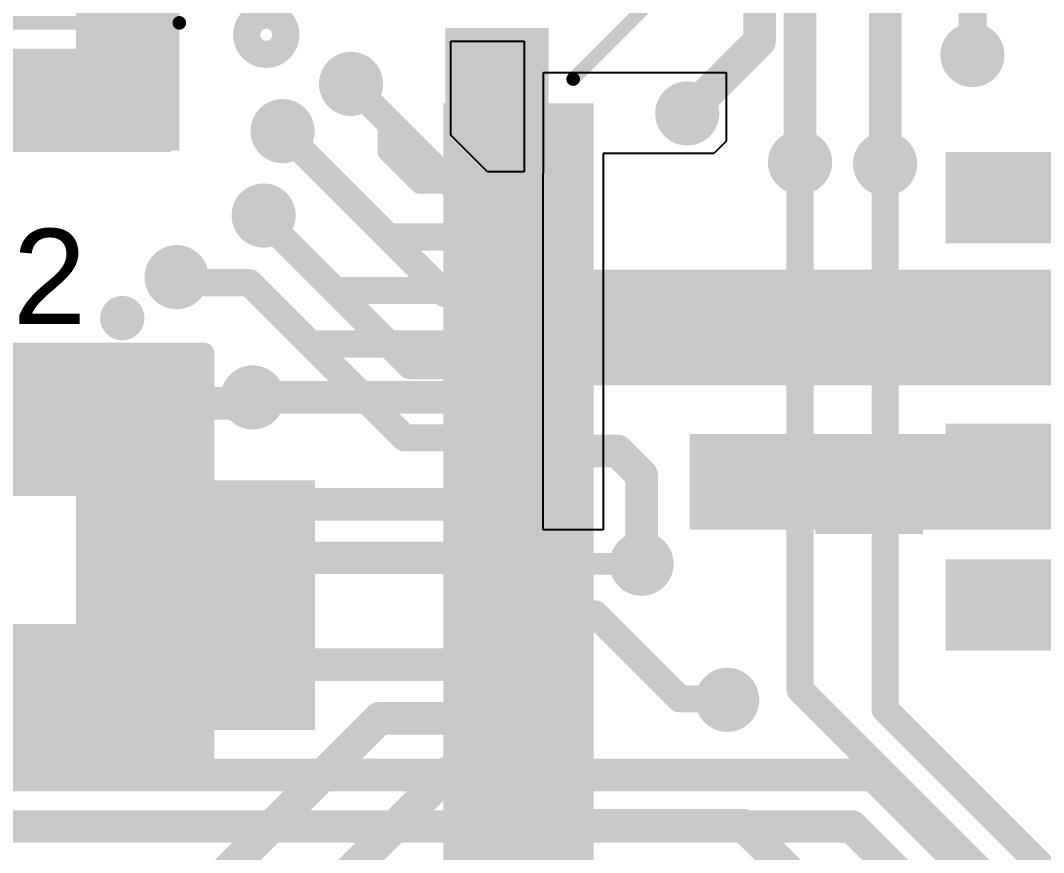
# Model space of a CAD drawing. Header units: millimetres. Extents: x -35.7 to 33.3, y -3.2 to 68.2.
# Drawn here: x -12.26 to -2.69, y 28.28 to 36.06 of the extents above; entities that cross this region are included whole.
import ezdxf

# ---------------------------------------------------------------- set-up
doc = ezdxf.new("R2010")
doc.units = ezdxf.units.MM
for name, color, linetype in [('BottomLayer', 5, 'Continuous'), ('BottomPaste', 16, 'Continuous'), ('BottomSolder', 6, 'Continuous'), ('Mechanical2', 216, 'Continuous'), ('TopLayer', 1, 'Continuous'), ('TopOverlay', 2, 'Continuous'), ('TopPaste', 8, 'Continuous'), ('TopSolder', 216, 'Continuous'), ('ViaHoleLayer', 16, 'Continuous')]:
    doc.layers.add(name, color=color, linetype=linetype)
doc.styles.add('Arial', font='arial.ttf', dxfattribs={"height": 0.2})

# ---------------------------------------------------------------- blocks, each defined once
blk = doc.blocks.new('PG_DSO_8_B_20')
at = {"layer": 'BottomLayer'}
for points in [[(-3.5, 1.58), (-3.5, 2.23), (-2.19, 2.23), (-2.19, 1.58)], [(2.19, 1.58), (2.19, 2.23), (3.5, 2.23), (3.5, 1.58)], [(-3.5, 0.31), (-3.5, 0.96), (-2.19, 0.96), (-2.19, 0.31)], [(2.19, 0.31), (2.19, 0.96), (3.5, 0.96), (3.5, 0.31)], [(-3.5, -0.96), (-3.5, -0.31), (-2.19, -0.31), (-2.19, -0.96)], [(2.19, -0.96), (2.19, -0.31), (3.5, -0.31), (3.5, -0.96)], [(-3.5, -2.23), (-3.5, -1.58), (-2.19, -1.58), (-2.19, -2.23)], [(2.19, -2.23), (2.19, -1.58), (3.5, -1.58), (3.5, -2.23)]]:
    blk.add_hatch(color=5, dxfattribs=at).paths.add_polyline_path(points)
at = {"layer": 'BottomPaste'}
for points in [[(-3.5, 1.58), (-3.5, 2.23), (-2.19, 2.23), (-2.19, 1.58)], [(2.19, 1.58), (2.19, 2.23), (3.5, 2.23), (3.5, 1.58)], [(-3.5, 0.31), (-3.5, 0.96), (-2.19, 0.96), (-2.19, 0.31)], [(2.19, 0.31), (2.19, 0.96), (3.5, 0.96), (3.5, 0.31)], [(-3.5, -0.96), (-3.5, -0.31), (-2.19, -0.31), (-2.19, -0.96)], [(2.19, -0.96), (2.19, -0.31), (3.5, -0.31), (3.5, -0.96)], [(-3.5, -2.23), (-3.5, -1.58), (-2.19, -1.58), (-2.19, -2.23)], [(2.19, -2.23), (2.19, -1.58), (3.5, -1.58), (3.5, -2.23)]]:
    blk.add_hatch(color=16, dxfattribs=at).paths.add_polyline_path(points)
at = {"layer": 'BottomSolder'}
for points in [[(-3.6016, 1.4784), (-3.6016, 2.3316), (-2.0884, 2.3316), (-2.0884, 1.4784)], [(2.0884, 1.4784), (2.0884, 2.3316), (3.6016, 2.3316), (3.6016, 1.4784)], [(-3.6016, 0.2084), (-3.6016, 1.0616), (-2.0884, 1.0616), (-2.0884, 0.2084)], [(2.0884, 0.2084), (2.0884, 1.0616), (3.6016, 1.0616), (3.6016, 0.2084)], [(-3.6016, -1.0616), (-3.6016, -0.2084), (-2.0884, -0.2084), (-2.0884, -1.0616)], [(2.0884, -1.0616), (2.0884, -0.2084), (3.6016, -0.2084), (3.6016, -1.0616)], [(-3.6016, -2.3316), (-3.6016, -1.4784), (-2.0884, -1.4784), (-2.0884, -2.3316)], [(2.0884, -2.3316), (2.0884, -1.4784), (3.6016, -1.4784), (3.6016, -2.3316)]]:
    blk.add_hatch(color=6, dxfattribs=at).paths.add_polyline_path(points)
blk = doc.blocks.new('C___0603_B_21')
at = {"layer": 'BottomLayer'}
for points in [[(-1.143, -0.4445), (-1.143, 0.4445), (-0.381, 0.4445), (-0.381, -0.4445)], [(0.381, -0.4445), (0.381, 0.4445), (1.143, 0.4445), (1.143, -0.4445)]]:
    blk.add_hatch(color=5, dxfattribs=at).paths.add_polyline_path(points)
at = {"layer": 'BottomPaste'}
for points in [[(-1.143, -0.4445), (-1.143, 0.4445), (-0.381, 0.4445), (-0.381, -0.4445)], [(0.381, -0.4445), (0.381, 0.4445), (1.143, 0.4445), (1.143, -0.4445)]]:
    blk.add_hatch(color=16, dxfattribs=at).paths.add_polyline_path(points)
at = {"layer": 'BottomSolder'}
for points in [[(-1.203, -0.5045), (-1.203, 0.5045), (-0.321, 0.5045), (-0.321, -0.5045)], [(0.321, -0.5045), (0.321, 0.5045), (1.203, 0.5045), (1.203, -0.5045)]]:
    blk.add_hatch(color=6, dxfattribs=at).paths.add_polyline_path(points)
blk = doc.blocks.new('LQFP_100_23')
at = {"layer": 'TopLayer'}
for points in [[(-8.35, 6.15), (-7.15, 6.15), (-7.15, 5.85), (-8.35, 5.85)], [(-8.35, 5.65), (-7.15, 5.65), (-7.15, 5.35), (-8.35, 5.35)], [(-8.35, 5.15), (-7.15, 5.15), (-7.15, 4.85), (-8.35, 4.85)], [(-8.35, 4.65), (-7.15, 4.65), (-7.15, 4.35), (-8.35, 4.35)], [(-8.35, 4.15), (-7.15, 4.15), (-7.15, 3.85), (-8.35, 3.85)], [(-8.35, 3.65), (-7.15, 3.65), (-7.15, 3.35), (-8.35, 3.35)], [(-8.35, 3.15), (-7.15, 3.15), (-7.15, 2.85), (-8.35, 2.85)], [(-8.35, 2.65), (-7.15, 2.65), (-7.15, 2.35), (-8.35, 2.35)], [(-8.35, 2.15), (-7.15, 2.15), (-7.15, 1.85), (-8.35, 1.85)], [(-8.35, 1.65), (-7.15, 1.65), (-7.15, 1.35), (-8.35, 1.35)], [(-8.35, 1.15), (-7.15, 1.15), (-7.15, 0.85), (-8.35, 0.85)], [(-8.35, 0.65), (-7.15, 0.65), (-7.15, 0.35), (-8.35, 0.35)], [(-8.35, 0.15), (-7.15, 0.15), (-7.15, -0.15), (-8.35, -0.15)], [(-8.35, -0.35), (-7.15, -0.35), (-7.15, -0.65), (-8.35, -0.65)]]:
    blk.add_hatch(color=1, dxfattribs=at).paths.add_polyline_path(points)
at = {"layer": 'TopPaste'}
for points in [[(-8.35, 6.15), (-7.15, 6.15), (-7.15, 5.85), (-8.35, 5.85)], [(-8.35, 5.65), (-7.15, 5.65), (-7.15, 5.35), (-8.35, 5.35)], [(-8.35, 5.15), (-7.15, 5.15), (-7.15, 4.85), (-8.35, 4.85)], [(-8.35, 4.65), (-7.15, 4.65), (-7.15, 4.35), (-8.35, 4.35)], [(-8.35, 4.15), (-7.15, 4.15), (-7.15, 3.85), (-8.35, 3.85)], [(-8.35, 3.65), (-7.15, 3.65), (-7.15, 3.35), (-8.35, 3.35)], [(-8.35, 3.15), (-7.15, 3.15), (-7.15, 2.85), (-8.35, 2.85)], [(-8.35, 2.65), (-7.15, 2.65), (-7.15, 2.35), (-8.35, 2.35)], [(-8.35, 2.15), (-7.15, 2.15), (-7.15, 1.85), (-8.35, 1.85)], [(-8.35, 1.65), (-7.15, 1.65), (-7.15, 1.35), (-8.35, 1.35)], [(-8.35, 1.15), (-7.15, 1.15), (-7.15, 0.85), (-8.35, 0.85)], [(-8.35, 0.65), (-7.15, 0.65), (-7.15, 0.35), (-8.35, 0.35)], [(-8.35, 0.15), (-7.15, 0.15), (-7.15, -0.15), (-8.35, -0.15)], [(-8.35, -0.35), (-7.15, -0.35), (-7.15, -0.65), (-8.35, -0.65)]]:
    blk.add_hatch(color=8, dxfattribs=at).paths.add_polyline_path(points)
at = {"layer": 'TopSolder'}
for points in [[(-8.4516, 6.2516), (-7.0484, 6.2516), (-7.0484, 5.7484), (-8.4516, 5.7484)], [(-8.4516, 5.7516), (-7.0484, 5.7516), (-7.0484, 5.2484), (-8.4516, 5.2484)], [(-8.4516, 5.2516), (-7.0484, 5.2516), (-7.0484, 4.7484), (-8.4516, 4.7484)], [(-8.4516, 4.7516), (-7.0484, 4.7516), (-7.0484, 4.2484), (-8.4516, 4.2484)], [(-8.4516, 4.2516), (-7.0484, 4.2516), (-7.0484, 3.7484), (-8.4516, 3.7484)], [(-8.4516, 3.7516), (-7.0484, 3.7516), (-7.0484, 3.2484), (-8.4516, 3.2484)], [(-8.4516, 3.2516), (-7.0484, 3.2516), (-7.0484, 2.7484), (-8.4516, 2.7484)], [(-8.4516, 2.7516), (-7.0484, 2.7516), (-7.0484, 2.2484), (-8.4516, 2.2484)], [(-8.4516, 2.2516), (-7.0484, 2.2516), (-7.0484, 1.7484), (-8.4516, 1.7484)], [(-8.4516, 1.7516), (-7.0484, 1.7516), (-7.0484, 1.2484), (-8.4516, 1.2484)], [(-8.4516, 1.2516), (-7.0484, 1.2516), (-7.0484, 0.7484), (-8.4516, 0.7484)], [(-8.4516, 0.7516), (-7.0484, 0.7516), (-7.0484, 0.2484), (-8.4516, 0.2484)], [(-8.4516, 0.2516), (-7.0484, 0.2516), (-7.0484, -0.2516), (-8.4516, -0.2516)], [(-8.4516, -0.2484), (-7.0484, -0.2484), (-7.0484, -0.7516), (-8.4516, -0.7516)], [(-8.4516, -0.7484), (-7.0484, -0.7484), (-7.0484, -1.2516), (-8.4516, -1.2516)]]:
    blk.add_hatch(color=216, dxfattribs=at).paths.add_polyline_path(points)
at = {"layer": 'TopOverlay', "const_width": 0.127}
blk.add_lwpolyline([(-7.239, 6.477), (-6.477, 7.239)], dxfattribs=at)
at = {"layer": 'TopOverlay'}
for points, const_width in [([(-7.874, 6.477, 1), (-8.128, 6.477, 1)], 0.254), ([(-8.1915, 6.477, 1), (-8.0645, 6.477, 1)], 0.127), ([(-7.9375, 6.477, 1), (-7.8105, 6.477, 1)], 0.127), ([(-7.2707, 6.477, 1), (-7.2072, 6.477, 1)], 0.0635)]:
    blk.add_lwpolyline(points, format="xyb", close=True, dxfattribs=dict(at, const_width=const_width))
blk = doc.blocks.new('ECS__327_7_34B_C_TR_29')
at = {"layer": 'TopLayer'}
for points in [[(-1.8, 0.95), (-0.7, 0.95), (-0.7, -0.95), (-1.8, -0.95)], [(0.7, 0.95), (1.8, 0.95), (1.8, -0.95), (0.7, -0.95)]]:
    blk.add_hatch(color=1, dxfattribs=at).paths.add_polyline_path(points)
at = {"layer": 'TopPaste'}
for points in [[(-1.8, 0.95), (-0.7, 0.95), (-0.7, -0.95), (-1.8, -0.95)], [(0.7, 0.95), (1.8, 0.95), (1.8, -0.95), (0.7, -0.95)]]:
    blk.add_hatch(color=8, dxfattribs=at).paths.add_polyline_path(points)
at = {"layer": 'TopSolder'}
for points in [[(-1.9016, 1.0516), (-0.5984, 1.0516), (-0.5984, -1.0516), (-1.9016, -1.0516)], [(0.5984, 1.0516), (1.9016, 1.0516), (1.9016, -1.0516), (0.5984, -1.0516)]]:
    blk.add_hatch(color=216, dxfattribs=at).paths.add_polyline_path(points)
at = {"layer": 'TopOverlay', "const_width": 0.2}
for points in [[(-0.6604, 1.0922), (-1.9304, 1.0922)], [(-1.9304, -1.0922), (-1.9304, 1.0922)], [(1.9304, 1.0922), (0.6604, 1.0922)], [(1.9304, -1.0922), (1.9304, 1.0922)], [(-0.6604, -1.0922), (-1.9304, -1.0922)], [(1.9304, -1.0922), (0.6604, -1.0922)]]:
    blk.add_lwpolyline(points, dxfattribs=at)
at = {"layer": 'TopOverlay'}
for points, const_width in [([(-1.9804, 1.0922, 1), (-1.8804, 1.0922, 1)], 0.1), ([(-1.9804, 1.0922, 1), (-1.8804, 1.0922, 1)], 0.1), ([(-0.7104, 1.0922, 1), (-0.6104, 1.0922, 1)], 0.1), ([(0.6104, 1.0922, 1), (0.7104, 1.0922, 1)], 0.1), ([(1.8804, 1.0922, 1), (1.9804, 1.0922, 1)], 0.1), ([(1.8804, 1.0922, 1), (1.9804, 1.0922, 1)], 0.1), ([(-2.1803, 0.3302, 1), (-2.3409, 0.3302, 1)], 0.254), ([(-2.4044, 0.3302, 1), (-2.2774, 0.3302, 1)], 0.127), ([(-2.2438, 0.3302, 1), (-2.1168, 0.3302, 1)], 0.127), ([(-1.9804, -1.0922, 1), (-1.8804, -1.0922, 1)], 0.1), ([(-1.9804, -1.0922, 1), (-1.8804, -1.0922, 1)], 0.1), ([(-0.7104, -1.0922, 1), (-0.6104, -1.0922, 1)], 0.1), ([(0.6104, -1.0922, 1), (0.7104, -1.0922, 1)], 0.1), ([(1.8804, -1.0922, 1), (1.9804, -1.0922, 1)], 0.1), ([(1.8804, -1.0922, 1), (1.9804, -1.0922, 1)], 0.1)]:
    blk.add_lwpolyline(points, format="xyb", close=True, dxfattribs=dict(at, const_width=const_width))
blk = doc.blocks.new('R___0201_B_46')
at = {"layer": 'BottomLayer'}
for points in [[(-0.41, 0.185), (-0.14, 0.185), (-0.14, -0.185), (-0.41, -0.185)], [(0.14, 0.185), (0.41, 0.185), (0.41, -0.185), (0.14, -0.185)]]:
    blk.add_hatch(color=5, dxfattribs=at).paths.add_polyline_path(points)
at = {"layer": 'BottomPaste'}
for points in [[(-0.41, 0.185), (-0.14, 0.185), (-0.14, -0.185), (-0.41, -0.185)], [(0.14, 0.185), (0.41, 0.185), (0.41, -0.185), (0.14, -0.185)]]:
    blk.add_hatch(color=16, dxfattribs=at).paths.add_polyline_path(points)
at = {"layer": 'BottomSolder'}
for points in [[(-0.5116, 0.2866), (-0.0384, 0.2866), (-0.0384, -0.2866), (-0.5116, -0.2866)], [(0.0384, 0.2866), (0.5116, 0.2866), (0.5116, -0.2866), (0.0384, -0.2866)]]:
    blk.add_hatch(color=6, dxfattribs=at).paths.add_polyline_path(points)
blk = doc.blocks.new('R___0201_B_48')
at = {"layer": 'BottomLayer'}
for points in [[(-0.41, 0.185), (-0.14, 0.185), (-0.14, -0.185), (-0.41, -0.185)], [(0.14, 0.185), (0.41, 0.185), (0.41, -0.185), (0.14, -0.185)]]:
    blk.add_hatch(color=5, dxfattribs=at).paths.add_polyline_path(points)
at = {"layer": 'BottomPaste'}
for points in [[(-0.41, 0.185), (-0.14, 0.185), (-0.14, -0.185), (-0.41, -0.185)], [(0.14, 0.185), (0.41, 0.185), (0.41, -0.185), (0.14, -0.185)]]:
    blk.add_hatch(color=16, dxfattribs=at).paths.add_polyline_path(points)
at = {"layer": 'BottomSolder'}
for points in [[(-0.5116, 0.2866), (-0.0384, 0.2866), (-0.0384, -0.2866), (-0.5116, -0.2866)], [(0.0384, 0.2866), (0.5116, 0.2866), (0.5116, -0.2866), (0.0384, -0.2866)]]:
    blk.add_hatch(color=6, dxfattribs=at).paths.add_polyline_path(points)
blk = doc.blocks.new('R___0201_B_50')
at = {"layer": 'BottomLayer'}
for points in [[(-0.41, 0.185), (-0.14, 0.185), (-0.14, -0.185), (-0.41, -0.185)], [(0.14, 0.185), (0.41, 0.185), (0.41, -0.185), (0.14, -0.185)]]:
    blk.add_hatch(color=5, dxfattribs=at).paths.add_polyline_path(points)
at = {"layer": 'BottomPaste'}
for points in [[(-0.41, 0.185), (-0.14, 0.185), (-0.14, -0.185), (-0.41, -0.185)], [(0.14, 0.185), (0.41, 0.185), (0.41, -0.185), (0.14, -0.185)]]:
    blk.add_hatch(color=16, dxfattribs=at).paths.add_polyline_path(points)
at = {"layer": 'BottomSolder'}
for points in [[(-0.5116, 0.2866), (-0.0384, 0.2866), (-0.0384, -0.2866), (-0.5116, -0.2866)], [(0.0384, 0.2866), (0.5116, 0.2866), (0.5116, -0.2866), (0.0384, -0.2866)]]:
    blk.add_hatch(color=6, dxfattribs=at).paths.add_polyline_path(points)
blk = doc.blocks.new('R___0201_B_52')
at = {"layer": 'BottomLayer'}
for points in [[(-0.41, 0.185), (-0.14, 0.185), (-0.14, -0.185), (-0.41, -0.185)], [(0.14, 0.185), (0.41, 0.185), (0.41, -0.185), (0.14, -0.185)]]:
    blk.add_hatch(color=5, dxfattribs=at).paths.add_polyline_path(points)
at = {"layer": 'BottomPaste'}
for points in [[(-0.41, 0.185), (-0.14, 0.185), (-0.14, -0.185), (-0.41, -0.185)], [(0.14, 0.185), (0.41, 0.185), (0.41, -0.185), (0.14, -0.185)]]:
    blk.add_hatch(color=16, dxfattribs=at).paths.add_polyline_path(points)
at = {"layer": 'BottomSolder'}
for points in [[(-0.5116, 0.2866), (-0.0384, 0.2866), (-0.0384, -0.2866), (-0.5116, -0.2866)], [(0.0384, 0.2866), (0.5116, 0.2866), (0.5116, -0.2866), (0.0384, -0.2866)]]:
    blk.add_hatch(color=6, dxfattribs=at).paths.add_polyline_path(points)
blk = doc.blocks.new('R___0201_B_54')
at = {"layer": 'BottomLayer'}
for points in [[(-0.41, 0.185), (-0.14, 0.185), (-0.14, -0.185), (-0.41, -0.185)], [(0.14, 0.185), (0.41, 0.185), (0.41, -0.185), (0.14, -0.185)]]:
    blk.add_hatch(color=5, dxfattribs=at).paths.add_polyline_path(points)
at = {"layer": 'BottomPaste'}
for points in [[(-0.41, 0.185), (-0.14, 0.185), (-0.14, -0.185), (-0.41, -0.185)], [(0.14, 0.185), (0.41, 0.185), (0.41, -0.185), (0.14, -0.185)]]:
    blk.add_hatch(color=16, dxfattribs=at).paths.add_polyline_path(points)
at = {"layer": 'BottomSolder'}
for points in [[(-0.5116, 0.2866), (-0.0384, 0.2866), (-0.0384, -0.2866), (-0.5116, -0.2866)], [(0.0384, 0.2866), (0.5116, 0.2866), (0.5116, -0.2866), (0.0384, -0.2866)]]:
    blk.add_hatch(color=6, dxfattribs=at).paths.add_polyline_path(points)
blk = doc.blocks.new('R___0201_B_56')
at = {"layer": 'BottomLayer'}
for points in [[(-0.41, 0.185), (-0.14, 0.185), (-0.14, -0.185), (-0.41, -0.185)], [(0.14, 0.185), (0.41, 0.185), (0.41, -0.185), (0.14, -0.185)]]:
    blk.add_hatch(color=5, dxfattribs=at).paths.add_polyline_path(points)
at = {"layer": 'BottomPaste'}
for points in [[(-0.41, 0.185), (-0.14, 0.185), (-0.14, -0.185), (-0.41, -0.185)], [(0.14, 0.185), (0.41, 0.185), (0.41, -0.185), (0.14, -0.185)]]:
    blk.add_hatch(color=16, dxfattribs=at).paths.add_polyline_path(points)
at = {"layer": 'BottomSolder'}
for points in [[(-0.5116, 0.2866), (-0.0384, 0.2866), (-0.0384, -0.2866), (-0.5116, -0.2866)], [(0.0384, 0.2866), (0.5116, 0.2866), (0.5116, -0.2866), (0.0384, -0.2866)]]:
    blk.add_hatch(color=6, dxfattribs=at).paths.add_polyline_path(points)
blk = doc.blocks.new('8_TSSOP_81')
at = {"layer": 'TopLayer'}
for points in [[(-3.675, 1.2), (-2.225, 1.2), (-2.225, 0.75), (-3.675, 0.75)], [(2.225, 1.2), (3.675, 1.2), (3.675, 0.75), (2.225, 0.75)], [(-3.675, 0.55), (-2.225, 0.55), (-2.225, 0.1), (-3.675, 0.1)], [(2.225, 0.55), (3.675, 0.55), (3.675, 0.1), (2.225, 0.1)], [(-3.675, -0.1), (-2.225, -0.1), (-2.225, -0.55), (-3.675, -0.55)], [(2.225, -0.1), (3.675, -0.1), (3.675, -0.55), (2.225, -0.55)], [(-3.675, -0.75), (-2.225, -0.75), (-2.225, -1.2), (-3.675, -1.2)], [(2.225, -0.75), (3.675, -0.75), (3.675, -1.2), (2.225, -1.2)]]:
    blk.add_hatch(color=1, dxfattribs=at).paths.add_polyline_path(points)
at = {"layer": 'TopPaste'}
for points in [[(-3.675, 1.2), (-2.225, 1.2), (-2.225, 0.75), (-3.675, 0.75)], [(2.225, 1.2), (3.675, 1.2), (3.675, 0.75), (2.225, 0.75)], [(-3.675, 0.55), (-2.225, 0.55), (-2.225, 0.1), (-3.675, 0.1)], [(2.225, 0.55), (3.675, 0.55), (3.675, 0.1), (2.225, 0.1)], [(-3.675, -0.1), (-2.225, -0.1), (-2.225, -0.55), (-3.675, -0.55)], [(2.225, -0.1), (3.675, -0.1), (3.675, -0.55), (2.225, -0.55)], [(-3.675, -0.75), (-2.225, -0.75), (-2.225, -1.2), (-3.675, -1.2)], [(2.225, -0.75), (3.675, -0.75), (3.675, -1.2), (2.225, -1.2)]]:
    blk.add_hatch(color=8, dxfattribs=at).paths.add_polyline_path(points)
at = {"layer": 'TopSolder'}
for points in [[(-3.7766, 1.3016), (-2.1234, 1.3016), (-2.1234, 0.6484), (-3.7766, 0.6484)], [(2.1234, 1.3016), (3.7766, 1.3016), (3.7766, 0.6484), (2.1234, 0.6484)], [(-3.7766, 0.6516), (-2.1234, 0.6516), (-2.1234, -0.0016), (-3.7766, -0.0016)], [(2.1234, 0.6516), (3.7766, 0.6516), (3.7766, -0.0016), (2.1234, -0.0016)], [(-3.7766, 0.0016), (-2.1234, 0.0016), (-2.1234, -0.6516), (-3.7766, -0.6516)], [(2.1234, 0.0016), (3.7766, 0.0016), (3.7766, -0.6516), (2.1234, -0.6516)], [(-3.7766, -0.6484), (-2.1234, -0.6484), (-2.1234, -1.3016), (-3.7766, -1.3016)], [(2.1234, -0.6484), (3.7766, -0.6484), (3.7766, -1.3016), (2.1234, -1.3016)]]:
    blk.add_hatch(color=216, dxfattribs=at).paths.add_polyline_path(points)
at = {"layer": 'TopOverlay'}
for points, const_width in [([(-2.7886, 1.6604, 1), (-3.155, 1.6604, 1)], 0.254), ([(-3.2185, 1.6604, 1), (-3.0915, 1.6604, 1)], 0.127), ([(-2.8521, 1.6604, 1), (-2.7251, 1.6604, 1)], 0.127), ([(-2.1907, 1.5494, 1), (-2.1273, 1.5494, 1)], 0.0635), ([(2.1019, 1.5494, 1), (2.1654, 1.5494, 1)], 0.0635), ([(-2.1526, -1.5748, 1), (-2.0892, -1.5748, 1)], 0.0635), ([(2.1399, -1.5748, 1), (2.2035, -1.5748, 1)], 0.0635)]:
    blk.add_lwpolyline(points, format="xyb", close=True, dxfattribs=dict(at, const_width=const_width))
at = {"layer": 'TopOverlay', "const_width": 0.127}
for points in [[(2.1336, 1.5494), (-2.159, 1.5494)], [(2.1717, -1.5748), (-2.1209, -1.5748)]]:
    blk.add_lwpolyline(points, dxfattribs=at)
blk = doc.blocks.new('C__0603_B_105')
at = {"layer": 'BottomLayer'}
for points in [[(-1.143, -0.4445), (-1.143, 0.4445), (-0.381, 0.4445), (-0.381, -0.4445)], [(0.381, -0.4445), (0.381, 0.4445), (1.143, 0.4445), (1.143, -0.4445)]]:
    blk.add_hatch(color=5, dxfattribs=at).paths.add_polyline_path(points)
at = {"layer": 'BottomPaste'}
for points in [[(-1.143, -0.4445), (-1.143, 0.4445), (-0.381, 0.4445), (-0.381, -0.4445)], [(0.381, -0.4445), (0.381, 0.4445), (1.143, 0.4445), (1.143, -0.4445)]]:
    blk.add_hatch(color=16, dxfattribs=at).paths.add_polyline_path(points)
at = {"layer": 'BottomSolder'}
for points in [[(-1.203, -0.5045), (-1.203, 0.5045), (-0.321, 0.5045), (-0.321, -0.5045)], [(0.321, -0.5045), (0.321, 0.5045), (1.203, 0.5045), (1.203, -0.5045)]]:
    blk.add_hatch(color=6, dxfattribs=at).paths.add_polyline_path(points)
blk = doc.blocks.new('C__0603_B_106')
at = {"layer": 'BottomLayer'}
for points in [[(-1.143, -0.4445), (-1.143, 0.4445), (-0.381, 0.4445), (-0.381, -0.4445)], [(0.381, -0.4445), (0.381, 0.4445), (1.143, 0.4445), (1.143, -0.4445)]]:
    blk.add_hatch(color=5, dxfattribs=at).paths.add_polyline_path(points)
at = {"layer": 'BottomPaste'}
for points in [[(-1.143, -0.4445), (-1.143, 0.4445), (-0.381, 0.4445), (-0.381, -0.4445)], [(0.381, -0.4445), (0.381, 0.4445), (1.143, 0.4445), (1.143, -0.4445)]]:
    blk.add_hatch(color=16, dxfattribs=at).paths.add_polyline_path(points)
at = {"layer": 'BottomSolder'}
for points in [[(-1.203, -0.5045), (-1.203, 0.5045), (-0.321, 0.5045), (-0.321, -0.5045)], [(0.321, -0.5045), (0.321, 0.5045), (1.203, 0.5045), (1.203, -0.5045)]]:
    blk.add_hatch(color=6, dxfattribs=at).paths.add_polyline_path(points)
blk = doc.blocks.new('C__0603_B_111')
at = {"layer": 'BottomLayer'}
for points in [[(-1.143, -0.4445), (-1.143, 0.4445), (-0.381, 0.4445), (-0.381, -0.4445)], [(0.381, -0.4445), (0.381, 0.4445), (1.143, 0.4445), (1.143, -0.4445)]]:
    blk.add_hatch(color=5, dxfattribs=at).paths.add_polyline_path(points)
at = {"layer": 'BottomPaste'}
for points in [[(-1.143, -0.4445), (-1.143, 0.4445), (-0.381, 0.4445), (-0.381, -0.4445)], [(0.381, -0.4445), (0.381, 0.4445), (1.143, 0.4445), (1.143, -0.4445)]]:
    blk.add_hatch(color=16, dxfattribs=at).paths.add_polyline_path(points)
at = {"layer": 'BottomSolder'}
for points in [[(-1.203, -0.5045), (-1.203, 0.5045), (-0.321, 0.5045), (-0.321, -0.5045)], [(0.321, -0.5045), (0.321, 0.5045), (1.203, 0.5045), (1.203, -0.5045)]]:
    blk.add_hatch(color=6, dxfattribs=at).paths.add_polyline_path(points)

msp = doc.modelspace()

# ---------------------------------------------------------------- hatches: boundary and pattern name
at = {"layer": 'BottomLayer'}
h = msp.add_hatch(color=5, dxfattribs=at)
edge = h.paths.add_edge_path()
edge.add_arc((-3.3528, 35.7378), 0.3, 0, 360)
h = msp.add_hatch(color=5, dxfattribs=at)
edge = h.paths.add_edge_path()
edge.add_arc((-7.8842, 35.521), 0.3, 0, 360)
h = msp.add_hatch(color=5, dxfattribs=at)
edge = h.paths.add_edge_path()
edge.add_arc((-9.1638, 35.4678), 0.3, 0, 360)
h = msp.add_hatch(color=5, dxfattribs=at)
edge = h.paths.add_edge_path()
edge.add_arc((-6.0198, 35.1917), 0.3, 0, 360)
h = msp.add_hatch(color=5, dxfattribs=at)
edge = h.paths.add_edge_path()
edge.add_arc((-9.8044, 35.0266), 0.3, 0, 360)
h = msp.add_hatch(color=5, dxfattribs=at)
edge = h.paths.add_edge_path()
edge.add_arc((-4.9646, 34.7345), 0.3, 0, 360)
h = msp.add_hatch(color=5, dxfattribs=at)
edge = h.paths.add_edge_path()
edge.add_arc((-4.1686, 34.72), 0.3, 0, 360)
h = msp.add_hatch(color=5, dxfattribs=at)
edge = h.paths.add_edge_path()
edge.add_arc((-9.9813, 34.237), 0.3, 0, 360)
for points in [[(-8.1026, 33.9852), (-7.5692, 33.9852), (-7.5692, 34.4424), (-8.1026, 34.4424)], [(-1.0112, 32.6488), (-1.0112, 33.7319), (-7.3277, 33.7319), (-7.3277, 32.6488)], [(-1.0112, 31.299), (-1.0112, 32.1952), (-5.9976, 32.1952), (-5.9976, 31.299)], [(-11.7348, 29.4266), (-9.4996, 29.4266), (-9.4996, 31.7624), (-11.7348, 31.7624)]]:
    msp.add_hatch(color=5, dxfattribs=at).paths.add_polyline_path(points)
h = msp.add_hatch(color=5, dxfattribs=at)
edge = h.paths.add_edge_path()
edge.add_arc((-10.795, 33.6611), 0.3, 0, 360)
h = msp.add_hatch(color=5, dxfattribs=at)
edge = h.paths.add_edge_path()
edge.add_arc((-6.2484, 33.1712), 0.3, 0, 360)
h = msp.add_hatch(color=5, dxfattribs=at)
edge = h.paths.add_edge_path()
edge.add_arc((-10.0838, 32.5362), 0.3, 0, 360)
h = msp.add_hatch(color=5, dxfattribs=at)
edge = h.paths.add_edge_path()
edge.add_arc((-5.6595, 31.7624), 0.3, 0, 360)
h = msp.add_hatch(color=5, dxfattribs=at)
edge = h.paths.add_edge_path()
edge.add_arc((-6.4468, 30.9808), 0.3, 0, 360)
h = msp.add_hatch(color=5, dxfattribs=at)
edge = h.paths.add_edge_path()
edge.add_arc((-9.9568, 30.0362), 0.3, 0, 360)
h = msp.add_hatch(color=5, dxfattribs=at)
edge = h.paths.add_edge_path()
edge.add_arc((-5.6456, 29.7084), 0.3, 0, 360)
at = {"layer": 'TopLayer'}
for points in [[(-11.736, 34.8424), (-10.7708, 34.8424), (-10.7708, 39.3192), (-11.736, 39.3192)], [(-8.2804, 34.8751), (-7.3152, 34.8751), (-7.3152, 35.9918), (-8.2804, 35.9918)], [(-14.7066, 35.797), (-14.7066, 34.8318), (-10.847, 34.8318), (-10.847, 35.797)], [(-13.6144, 29.1418), (-10.6934, 29.1418), (-10.6934, 29.6752), (-13.6144, 29.6752)]]:
    msp.add_hatch(color=1, dxfattribs=at).paths.add_polyline_path(points)
h = msp.add_hatch(color=1, dxfattribs=at)
edge = h.paths.add_edge_path()
edge.add_arc((-3.3528, 35.7378), 0.3, 0, 360)
h = msp.add_hatch(color=1, dxfattribs=at)
edge = h.paths.add_edge_path()
edge.add_arc((-7.8842, 35.521), 0.3, 0, 360)
h = msp.add_hatch(color=1, dxfattribs=at)
edge = h.paths.add_edge_path()
edge.add_arc((-9.1638, 35.4678), 0.3, 0, 360)
h = msp.add_hatch(color=1, dxfattribs=at)
edge = h.paths.add_edge_path()
edge.add_arc((-6.0198, 35.1917), 0.3, 0, 360)
h = msp.add_hatch(color=1, dxfattribs=at)
edge = h.paths.add_edge_path()
edge.add_arc((-9.8044, 35.0266), 0.3, 0, 360)
h = msp.add_hatch(color=1, dxfattribs=at)
edge = h.paths.add_edge_path()
edge.add_arc((-4.9646, 34.7345), 0.3, 0, 360)
h = msp.add_hatch(color=1, dxfattribs=at)
edge = h.paths.add_edge_path()
edge.add_arc((-4.1686, 34.72), 0.3, 0, 360)
h = msp.add_hatch(color=1, dxfattribs=at)
edge = h.paths.add_edge_path()
edge.add_arc((-9.9813, 34.237), 0.3, 0, 360)
h = msp.add_hatch(color=1, dxfattribs=at)
edge = h.paths.add_edge_path()
edge.add_arc((-10.795, 33.6611), 0.3, 0, 360)
h = msp.add_hatch(color=1, dxfattribs=at)
edge = h.paths.add_edge_path()
edge.add_arc((-6.2484, 33.1712), 0.3, 0, 360)
h = msp.add_hatch(color=1, dxfattribs=at)
edge = h.paths.add_edge_path()
edge.add_arc((-10.0838, 32.5362), 0.3, 0, 360)
h = msp.add_hatch(color=1, dxfattribs=at)
edge = h.paths.add_edge_path()
edge.add_arc((-5.6595, 31.7624), 0.3, 0, 360)
h = msp.add_hatch(color=1, dxfattribs=at)
edge = h.paths.add_edge_path()
edge.add_arc((-6.4468, 30.9808), 0.3, 0, 360)
h = msp.add_hatch(color=1, dxfattribs=at)
edge = h.paths.add_edge_path()
edge.add_arc((-9.9568, 30.0362), 0.3, 0, 360)
h = msp.add_hatch(color=1, dxfattribs=at)
edge = h.paths.add_edge_path()
edge.add_arc((-5.6456, 29.7084), 0.3, 0, 360)
at = {"layer": 'ViaHoleLayer'}
h = msp.add_hatch(color=16, dxfattribs=at)
edge = h.paths.add_edge_path()
edge.add_arc((-3.3528, 35.7378), 0.15, 0, 360)
h = msp.add_hatch(color=16, dxfattribs=at)
edge = h.paths.add_edge_path()
edge.add_arc((-9.1638, 35.4678), 0.15, 0, 360)
h = msp.add_hatch(color=16, dxfattribs=at)
edge = h.paths.add_edge_path()
edge.add_arc((-7.8842, 35.521), 0.15, 0, 360)
h = msp.add_hatch(color=16, dxfattribs=at)
edge = h.paths.add_edge_path()
edge.add_arc((-6.0198, 35.1917), 0.15, 0, 360)
h = msp.add_hatch(color=16, dxfattribs=at)
edge = h.paths.add_edge_path()
edge.add_arc((-9.8044, 35.0266), 0.15, 0, 360)
h = msp.add_hatch(color=16, dxfattribs=at)
edge = h.paths.add_edge_path()
edge.add_arc((-4.9646, 34.7345), 0.15, 0, 360)
h = msp.add_hatch(color=16, dxfattribs=at)
edge = h.paths.add_edge_path()
edge.add_arc((-4.1686, 34.72), 0.15, 0, 360)
h = msp.add_hatch(color=16, dxfattribs=at)
edge = h.paths.add_edge_path()
edge.add_arc((-9.9813, 34.237), 0.15, 0, 360)
h = msp.add_hatch(color=16, dxfattribs=at)
edge = h.paths.add_edge_path()
edge.add_arc((-10.795, 33.6611), 0.15, 0, 360)
h = msp.add_hatch(color=16, dxfattribs=at)
edge = h.paths.add_edge_path()
edge.add_arc((-6.2484, 33.1712), 0.15, 0, 360)
h = msp.add_hatch(color=16, dxfattribs=at)
edge = h.paths.add_edge_path()
edge.add_arc((-10.0838, 32.5362), 0.15, 0, 360)
h = msp.add_hatch(color=16, dxfattribs=at)
edge = h.paths.add_edge_path()
edge.add_arc((-5.6595, 31.7624), 0.15, 0, 360)
h = msp.add_hatch(color=16, dxfattribs=at)
edge = h.paths.add_edge_path()
edge.add_arc((-6.4468, 30.9808), 0.15, 0, 360)
h = msp.add_hatch(color=16, dxfattribs=at)
edge = h.paths.add_edge_path()
edge.add_arc((-9.9568, 30.0362), 0.15, 0, 360)
h = msp.add_hatch(color=16, dxfattribs=at)
edge = h.paths.add_edge_path()
edge.add_arc((-5.6456, 29.7084), 0.15, 0, 360)

# ---------------------------------------------------------------- linework, layer by layer
at = {"layer": 'BottomLayer'}
for p, q in [((-8.2296, 34.9885), (-8.2296, 35.8681)), ((-8.2296, 35.8681), (-7.5438, 35.8681)), ((-7.5438, 35.8681), (-7.5438, 34.6456)), ((-7.3625, 34.6456), (-7.3625, 35.5734)), ((-7.3625, 35.5734), (-5.6562, 35.5734)), ((-5.6562, 35.5734), (-5.6562, 34.933)), ((-7.8867, 34.6456), (-8.2296, 34.9885)), ((-5.6562, 34.933), (-5.7721, 34.817)), ((-5.7721, 34.817), (-6.8071, 34.817)), ((-6.8071, 34.817), (-6.8071, 31.3476)), ((-7.5438, 34.6456), (-7.8867, 34.6456)), ((-7.3683, 34.6164), (-7.3625, 34.6456)), ((-7.3683, 31.4965), (-7.3683, 34.6164)), ((-7.3683, 31.4822), (-7.3683, 31.4965)), ((-7.3683, 31.4715), (-7.3683, 31.4822)), ((-7.3683, 31.299), (-7.3683, 31.4715)), ((-6.8071, 31.299), (-7.3683, 31.299)), ((-6.8071, 31.3476), (-6.8071, 31.299))]:
    msp.add_line(p, q, dxfattribs=at)
for points, const_width in [([(-4.1671, 34.7215), (-4.1671, 39.2445)], 0.3048), ([(-4.9646, 34.7352), (-4.9646, 39.153)], 0.3048), ([(-3.3528, 35.7378), (-3.3528, 36.6566)], 0.254), ([(-9.1638, 35.4678), (-8.0115, 34.3154)], 0.254), ([(-7.8588, 35.4305), (-7.8588, 35.521)], 0.2032), ([(-9.8044, 35.0266), (-8.2864, 33.5086)], 0.254), ([(-9.9892, 34.2291), (-9.9813, 34.237)], 0.254), ([(-9.9892, 34.2123), (-9.9892, 34.2291)], 0.254), ([(-8.0115, 34.3154), (-7.9756, 34.3154)], 0.254), ([(-7.9756, 34.3154), (-7.9432, 34.283)], 0.254), ([(-7.9432, 34.2322), (-7.9432, 34.283)], 0.254), ([(-9.9892, 34.2123), (-8.6107, 32.8338)], 0.254), ([(-10.795, 33.6611), (-10.7429, 33.609)], 0.254), ([(-10.7429, 33.609), (-10.114, 33.609)], 0.254), ([(-10.114, 33.609), (-8.6639, 32.1589)], 0.254), ([(-8.2864, 33.5086), (-7.7726, 33.5086)], 0.254), ([(-2.845, 33.135), (-1.4866, 33.135)], 0.635), ([(-8.6107, 32.8338), (-7.7507, 32.8338)], 0.254), ([(-7.7507, 32.8338), (-7.747, 32.8375)], 0.254), ([(-11.2776, 32.4238), (-11.2214, 32.48)], 0.3048), ([(-11.2214, 32.48), (-10.14, 32.48)], 0.3048), ([(-10.14, 32.48), (-10.0838, 32.5362)], 0.3048), ([(-8.6639, 32.1589), (-7.7427, 32.1589)], 0.254), ([(-2.845, 31.7888), (-1.4866, 31.7888)], 0.635), ([(-7.7427, 31.1241), (-7.7427, 31.484)], 0.2032), ([(-7.7427, 31.1241), (-7.5994, 30.9808)], 0.2032), ([(-7.5994, 30.9808), (-6.4468, 30.9808)], 0.2032), ([(-15.0996, 29.0068), (-4.2792, 29.0068)], 0.3048), ([(-4.2792, 29.0068), (-2.3476, 27.0752)], 0.3048), ([(-15.4178, 28.5242), (-4.4824, 28.5242)], 0.3048), ([(-4.4824, 28.5242), (-3.175, 27.2168)], 0.3048)]:
    msp.add_lwpolyline(points, dxfattribs=dict(at, const_width=const_width))
for points, const_width in [([(-3.4163, 35.7378, 1), (-3.2893, 35.7378, 1)], 0.127), ([(-9.2273, 35.4678, 1), (-9.1003, 35.4678, 1)], 0.127), ([(-7.9096, 35.521, 1), (-7.808, 35.521, 1)], 0.1016), ([(-7.9096, 35.4305, 1), (-7.808, 35.4305, 1)], 0.1016), ([(-9.8679, 35.0266, 1), (-9.7409, 35.0266, 1)], 0.127), ([(-5.0408, 34.7352, 1), (-4.8884, 34.7352, 1)], 0.1524), ([(-4.2433, 34.7215, 1), (-4.0909, 34.7215, 1)], 0.1524), ([(-10.0527, 34.2291, 1), (-9.9257, 34.2291, 1)], 0.127), ([(-10.0527, 34.2291, 1), (-9.9257, 34.2291, 1)], 0.127), ([(-10.0448, 34.237, 1), (-9.9178, 34.237, 1)], 0.127), ([(-8.075, 34.3154, 1), (-7.948, 34.3154, 1)], 0.127), ([(-8.075, 34.3154, 1), (-7.948, 34.3154, 1)], 0.127), ([(-8.0391, 34.3154, 1), (-7.9121, 34.3154, 1)], 0.127), ([(-8.0391, 34.3154, 1), (-7.9121, 34.3154, 1)], 0.127), ([(-8.0067, 34.283, 1), (-7.8797, 34.283, 1)], 0.127), ([(-8.0067, 34.283, 1), (-7.8797, 34.283, 1)], 0.127), ([(-8.0067, 34.2322, 1), (-7.8797, 34.2322, 1)], 0.127), ([(-10.0527, 34.2123, 1), (-9.9257, 34.2123, 1)], 0.127), ([(-10.0527, 34.2123, 1), (-9.9257, 34.2123, 1)], 0.127), ([(-10.8585, 33.6611, 1), (-10.7315, 33.6611, 1)], 0.127), ([(-10.8064, 33.609, 1), (-10.6794, 33.609, 1)], 0.127), ([(-10.8064, 33.609, 1), (-10.6794, 33.609, 1)], 0.127), ([(-10.1775, 33.609, 1), (-10.0505, 33.609, 1)], 0.127), ([(-10.1775, 33.609, 1), (-10.0505, 33.609, 1)], 0.127), ([(-8.3499, 33.5086, 1), (-8.2229, 33.5086, 1)], 0.127), ([(-8.3499, 33.5086, 1), (-8.2229, 33.5086, 1)], 0.127), ([(-7.8361, 33.5086, 1), (-7.7091, 33.5086, 1)], 0.127), ([(-3.0038, 33.135, 1), (-2.6863, 33.135, 1)], 0.3175), ([(-8.6742, 32.8338, 1), (-8.5472, 32.8338, 1)], 0.127), ([(-8.6742, 32.8338, 1), (-8.5472, 32.8338, 1)], 0.127), ([(-7.8142, 32.8338, 1), (-7.6872, 32.8338, 1)], 0.127), ([(-7.8142, 32.8338, 1), (-7.6872, 32.8338, 1)], 0.127), ([(-7.8105, 32.8375, 1), (-7.6835, 32.8375, 1)], 0.127), ([(-11.2976, 32.48, 1), (-11.1452, 32.48, 1)], 0.1524), ([(-11.2976, 32.48, 1), (-11.1452, 32.48, 1)], 0.1524), ([(-10.2162, 32.48, 1), (-10.0638, 32.48, 1)], 0.1524), ([(-10.2162, 32.48, 1), (-10.0638, 32.48, 1)], 0.1524), ([(-10.16, 32.5362, 1), (-10.0076, 32.5362, 1)], 0.1524), ([(-11.3538, 32.4238, 1), (-11.2014, 32.4238, 1)], 0.1524), ([(-8.7274, 32.1589, 1), (-8.6004, 32.1589, 1)], 0.127), ([(-8.7274, 32.1589, 1), (-8.6004, 32.1589, 1)], 0.127), ([(-7.8062, 32.1589, 1), (-7.6792, 32.1589, 1)], 0.127), ([(-3.0038, 31.7888, 1), (-2.6863, 31.7888, 1)], 0.3175), ([(-7.7935, 31.484, 1), (-7.6919, 31.484, 1)], 0.1016), ([(-7.7935, 31.1241, 1), (-7.6919, 31.1241, 1)], 0.1016), ([(-7.7935, 31.1241, 1), (-7.6919, 31.1241, 1)], 0.1016), ([(-7.6502, 30.9808, 1), (-7.5486, 30.9808, 1)], 0.1016), ([(-7.6502, 30.9808, 1), (-7.5486, 30.9808, 1)], 0.1016), ([(-6.4976, 30.9808, 1), (-6.396, 30.9808, 1)], 0.1016), ([(-4.3554, 29.0068, 1), (-4.203, 29.0068, 1)], 0.1524), ([(-4.3554, 29.0068, 1), (-4.203, 29.0068, 1)], 0.1524), ([(-4.5586, 28.5242, 1), (-4.4062, 28.5242, 1)], 0.1524), ([(-4.5586, 28.5242, 1), (-4.4062, 28.5242, 1)], 0.1524)]:
    msp.add_lwpolyline(points, format="xyb", close=True, dxfattribs=dict(at, const_width=const_width))
at = {"layer": 'Mechanical2', "const_width": 0.381}
msp.add_lwpolyline([(33.1351, 19.7597, -5.376897), (33.1175, 45.286)], format="xyb", dxfattribs=at)
at = {"layer": 'TopLayer'}
for points, const_width in [([(-3.3476, 35.7834), (-3.3476, 36.7862)], 0.254), ([(-5.3434, 35.8681), (-5.3434, 36.6084)], 0.3048), ([(-6.0198, 35.1917), (-5.3434, 35.8681)], 0.3048), ([(-3.3476, 35.7834), (-3.3274, 35.7632)], 0.2032), ([(-3.3528, 35.7378), (-3.3274, 35.7632)], 0.2032), ([(-9.1638, 35.4678), (-8.814, 35.118)], 0.2032), ([(-8.814, 34.837), (-8.814, 35.118)], 0.2032), ([(-9.8044, 35.0266), (-8.814, 34.0362)], 0.254), ([(-8.814, 34.837), (-8.521, 34.544)], 0.2032), ([(-4.9646, 29.8032), (-4.9646, 34.7345)], 0.254), ([(-4.1686, 29.6179), (-4.1686, 34.72)], 0.254), ([(-8.521, 34.544), (-7.6207, 34.544)], 0.2032), ([(-9.9892, 34.2291), (-9.9813, 34.237)], 0.254), ([(-9.9892, 34.2123), (-9.9892, 34.2291)], 0.254), ([(-9.9892, 34.2123), (-9.3131, 33.5362)], 0.254), ([(-8.814, 34.0362), (-7.4271, 34.0362)], 0.254), ([(-10.795, 33.6611), (-10.7429, 33.609)], 0.254), ([(-10.7429, 33.609), (-10.114, 33.609)], 0.254), ([(-10.114, 33.609), (-9.5412, 33.0362)], 0.254), ([(-9.3131, 33.5362), (-7.4327, 33.5362)], 0.254), ([(-9.5412, 33.0362), (-7.863, 33.0362)], 0.254), ([(-10.0838, 32.5362), (-8.0452, 32.5362)], 0.3048), ([(-11.9024, 32.435), (-11.7348, 32.2674)], 0.3048), ([(-11.3348, 32.2674), (-10.9372, 31.8698)], 0.3048), ([(-7.15, 32.0362), (-6.6736, 32.0362)], 0.3048), ([(-6.6736, 32.0362), (-6.4468, 31.8094)], 0.3048), ([(-10.9372, 31.816), (-10.9372, 31.8698)], 0.3048), ([(-10.9372, 31.816), (-10.6574, 31.5362)], 0.3048), ([(-6.4468, 30.9808), (-6.4468, 31.8094)], 0.3048), ([(-10.6574, 31.5362), (-8.0452, 31.5362)], 0.3048), ([(-11.3348, 29.7674), (-10.066, 31.0362)], 0.3048), ([(-10.066, 31.0362), (-8.0452, 31.0362)], 0.3048), ([(-7.5976, 30.5362), (-7.5746, 30.5132)], 0.254), ([(-7.5746, 30.5132), (-6.8853, 30.5132)], 0.254), ([(-6.8853, 30.5132), (-6.0906, 29.7185)], 0.254), ([(-9.9568, 30.0362), (-8.0452, 30.0362)], 0.3048), ([(-11.9786, 29.5236), (-11.7348, 29.7674)], 0.3048), ([(-4.9646, 29.8032), (-1.4927, 26.3313)], 0.254), ([(-6.0906, 29.7185), (-5.6556, 29.7185)], 0.254), ([(-5.6556, 29.7185), (-5.6456, 29.7084)], 0.254), ([(-10.6332, 27.801), (-8.898, 29.5362)], 0.3048), ([(-8.898, 29.5362), (-8.0452, 29.5362)], 0.3048), ([(-4.1686, 29.6179), (-1.3138, 26.7631)], 0.254), ([(-9.2456, 28.0333), (-8.2427, 29.0362)], 0.3048), ([(-8.2427, 29.0362), (-8.0452, 29.0362)], 0.3048), ([(-7.15, 28.5362), (-5.4984, 28.5362)], 0.3048), ([(-5.4984, 28.5362), (-4.8514, 27.8892)], 0.3048)]:
    msp.add_lwpolyline(points, dxfattribs=dict(at, const_width=const_width))
for points, const_width in [([(-5.4196, 35.8681, 1), (-5.2672, 35.8681, 1)], 0.1524), ([(-5.4196, 35.8681, 1), (-5.2672, 35.8681, 1)], 0.1524), ([(-3.4111, 35.7834, 1), (-3.2841, 35.7834, 1)], 0.127), ([(-3.3984, 35.7834, 1), (-3.2968, 35.7834, 1)], 0.1016), ([(-3.4036, 35.7378, 1), (-3.302, 35.7378, 1)], 0.1016), ([(-3.3782, 35.7632, 1), (-3.2766, 35.7632, 1)], 0.1016), ([(-3.3782, 35.7632, 1), (-3.2766, 35.7632, 1)], 0.1016), ([(-9.2146, 35.4678, 1), (-9.113, 35.4678, 1)], 0.1016), ([(-6.096, 35.1917, 1), (-5.9436, 35.1917, 1)], 0.1524), ([(-8.8648, 35.118, 1), (-8.7632, 35.118, 1)], 0.1016), ([(-8.8648, 35.118, 1), (-8.7632, 35.118, 1)], 0.1016), ([(-9.8679, 35.0266, 1), (-9.7409, 35.0266, 1)], 0.127), ([(-8.8648, 34.837, 1), (-8.7632, 34.837, 1)], 0.1016), ([(-8.8648, 34.837, 1), (-8.7632, 34.837, 1)], 0.1016), ([(-5.0281, 34.7345, 1), (-4.9011, 34.7345, 1)], 0.127), ([(-4.2321, 34.72, 1), (-4.1051, 34.72, 1)], 0.127), ([(-8.5718, 34.544, 1), (-8.4702, 34.544, 1)], 0.1016), ([(-8.5718, 34.544, 1), (-8.4702, 34.544, 1)], 0.1016), ([(-7.6715, 34.544, 1), (-7.5699, 34.544, 1)], 0.1016), ([(-10.0527, 34.2291, 1), (-9.9257, 34.2291, 1)], 0.127), ([(-10.0527, 34.2291, 1), (-9.9257, 34.2291, 1)], 0.127), ([(-10.0448, 34.237, 1), (-9.9178, 34.237, 1)], 0.127), ([(-10.0527, 34.2123, 1), (-9.9257, 34.2123, 1)], 0.127), ([(-10.0527, 34.2123, 1), (-9.9257, 34.2123, 1)], 0.127), ([(-8.8775, 34.0362, 1), (-8.7505, 34.0362, 1)], 0.127), ([(-8.8775, 34.0362, 1), (-8.7505, 34.0362, 1)], 0.127), ([(-7.4906, 34.0362, 1), (-7.3636, 34.0362, 1)], 0.127), ([(-10.8585, 33.6611, 1), (-10.7315, 33.6611, 1)], 0.127), ([(-10.8064, 33.609, 1), (-10.6794, 33.609, 1)], 0.127), ([(-10.8064, 33.609, 1), (-10.6794, 33.609, 1)], 0.127), ([(-10.1775, 33.609, 1), (-10.0505, 33.609, 1)], 0.127), ([(-10.1775, 33.609, 1), (-10.0505, 33.609, 1)], 0.127), ([(-9.3766, 33.5362, 1), (-9.2496, 33.5362, 1)], 0.127), ([(-9.3766, 33.5362, 1), (-9.2496, 33.5362, 1)], 0.127), ([(-7.4962, 33.5362, 1), (-7.3692, 33.5362, 1)], 0.127), ([(-9.6047, 33.0362, 1), (-9.4777, 33.0362, 1)], 0.127), ([(-9.6047, 33.0362, 1), (-9.4777, 33.0362, 1)], 0.127), ([(-7.9265, 33.0362, 1), (-7.7995, 33.0362, 1)], 0.127), ([(-10.16, 32.5362, 1), (-10.0076, 32.5362, 1)], 0.1524), ([(-8.1214, 32.5362, 1), (-7.969, 32.5362, 1)], 0.1524), ([(-11.9786, 32.435, 1), (-11.8262, 32.435, 1)], 0.1524), ([(-11.811, 32.2674, 1), (-11.6586, 32.2674, 1)], 0.1524), ([(-11.411, 32.2674, 1), (-11.2586, 32.2674, 1)], 0.1524), ([(-7.2262, 32.0362, 1), (-7.0738, 32.0362, 1)], 0.1524), ([(-6.7498, 32.0362, 1), (-6.5974, 32.0362, 1)], 0.1524), ([(-6.7498, 32.0362, 1), (-6.5974, 32.0362, 1)], 0.1524), ([(-11.0134, 31.8698, 1), (-10.861, 31.8698, 1)], 0.1524), ([(-11.0134, 31.8698, 1), (-10.861, 31.8698, 1)], 0.1524), ([(-11.0134, 31.816, 1), (-10.861, 31.816, 1)], 0.1524), ([(-11.0134, 31.816, 1), (-10.861, 31.816, 1)], 0.1524), ([(-6.523, 31.8094, 1), (-6.3706, 31.8094, 1)], 0.1524), ([(-6.523, 31.8094, 1), (-6.3706, 31.8094, 1)], 0.1524), ([(-10.7336, 31.5362, 1), (-10.5812, 31.5362, 1)], 0.1524), ([(-10.7336, 31.5362, 1), (-10.5812, 31.5362, 1)], 0.1524), ([(-8.1214, 31.5362, 1), (-7.969, 31.5362, 1)], 0.1524), ([(-10.1422, 31.0362, 1), (-9.9898, 31.0362, 1)], 0.1524), ([(-10.1422, 31.0362, 1), (-9.9898, 31.0362, 1)], 0.1524), ([(-8.1214, 31.0362, 1), (-7.969, 31.0362, 1)], 0.1524), ([(-6.523, 30.9808, 1), (-6.3706, 30.9808, 1)], 0.1524), ([(-7.6611, 30.5362, 1), (-7.5341, 30.5362, 1)], 0.127), ([(-7.6381, 30.5132, 1), (-7.5111, 30.5132, 1)], 0.127), ([(-7.6381, 30.5132, 1), (-7.5111, 30.5132, 1)], 0.127), ([(-6.9488, 30.5132, 1), (-6.8218, 30.5132, 1)], 0.127), ([(-6.9488, 30.5132, 1), (-6.8218, 30.5132, 1)], 0.127), ([(-10.033, 30.0362, 1), (-9.8806, 30.0362, 1)], 0.1524), ([(-8.1214, 30.0362, 1), (-7.969, 30.0362, 1)], 0.1524), ([(-11.811, 29.7674, 1), (-11.6586, 29.7674, 1)], 0.1524), ([(-11.411, 29.7674, 1), (-11.2586, 29.7674, 1)], 0.1524), ([(-5.0281, 29.8032, 1), (-4.9011, 29.8032, 1)], 0.127), ([(-5.0281, 29.8032, 1), (-4.9011, 29.8032, 1)], 0.127), ([(-6.1541, 29.7185, 1), (-6.0271, 29.7185, 1)], 0.127), ([(-6.1541, 29.7185, 1), (-6.0271, 29.7185, 1)], 0.127), ([(-5.7191, 29.7185, 1), (-5.5921, 29.7185, 1)], 0.127), ([(-5.7191, 29.7185, 1), (-5.5921, 29.7185, 1)], 0.127), ([(-5.7091, 29.7084, 1), (-5.5821, 29.7084, 1)], 0.127), ([(-12.0548, 29.5236, 1), (-11.9024, 29.5236, 1)], 0.1524), ([(-8.9742, 29.5362, 1), (-8.8218, 29.5362, 1)], 0.1524), ([(-8.9742, 29.5362, 1), (-8.8218, 29.5362, 1)], 0.1524), ([(-8.1214, 29.5362, 1), (-7.969, 29.5362, 1)], 0.1524), ([(-4.2321, 29.6179, 1), (-4.1051, 29.6179, 1)], 0.127), ([(-4.2321, 29.6179, 1), (-4.1051, 29.6179, 1)], 0.127), ([(-8.3189, 29.0362, 1), (-8.1665, 29.0362, 1)], 0.1524), ([(-8.3189, 29.0362, 1), (-8.1665, 29.0362, 1)], 0.1524), ([(-8.1214, 29.0362, 1), (-7.969, 29.0362, 1)], 0.1524), ([(-7.2262, 28.5362, 1), (-7.0738, 28.5362, 1)], 0.1524), ([(-5.5746, 28.5362, 1), (-5.4222, 28.5362, 1)], 0.1524), ([(-5.5746, 28.5362, 1), (-5.4222, 28.5362, 1)], 0.1524)]:
    msp.add_lwpolyline(points, format="xyb", close=True, dxfattribs=dict(at, const_width=const_width))

# ---------------------------------------------------------------- block references
for name, p, rotation in [('8_TSSOP_81', (-12.9286, 37.588), 180), ('R___0201_B_54', (-7.4677, 34.8497), 180), ('PG_DSO_8_B_20', (0, 32.5), 180), ('R___0201_B_52', (-7.4677, 34.1835), 180), ('R___0201_B_50', (-7.4677, 33.5086), 180), ('C___0603_B_21', (-4.318, 32.4612), 90), ('ECS__327_7_34B_C_TR_29', (-11.6332, 31.0174), 270), ('R___0201_B_48', (-7.4677, 32.8338), 180), ('C__0603_B_111', (-12.0396, 32.4238), 180), ('R___0201_B_46', (-7.4677, 32.1589), 180), ('R___0201_B_56', (-7.4677, 31.484), 180), ('C__0603_B_106', (-12.0396, 31.1538), 180), ('C__0603_B_105', (-12.0396, 29.8838), 180)]:
    msp.add_blockref(name, p, dxfattribs=dict(rotation=rotation))
msp.add_blockref('LQFP_100_23', (0.1524, 29.0362))

# ---------------------------------------------------------------- texts
at = {"layer": 'TopOverlay', "style": 'Arial'}
msp.add_text('X2', height=0.889, dxfattribs=at).set_placement((-13.1572, 33.2232))

doc.saveas('drawing.dxf')
